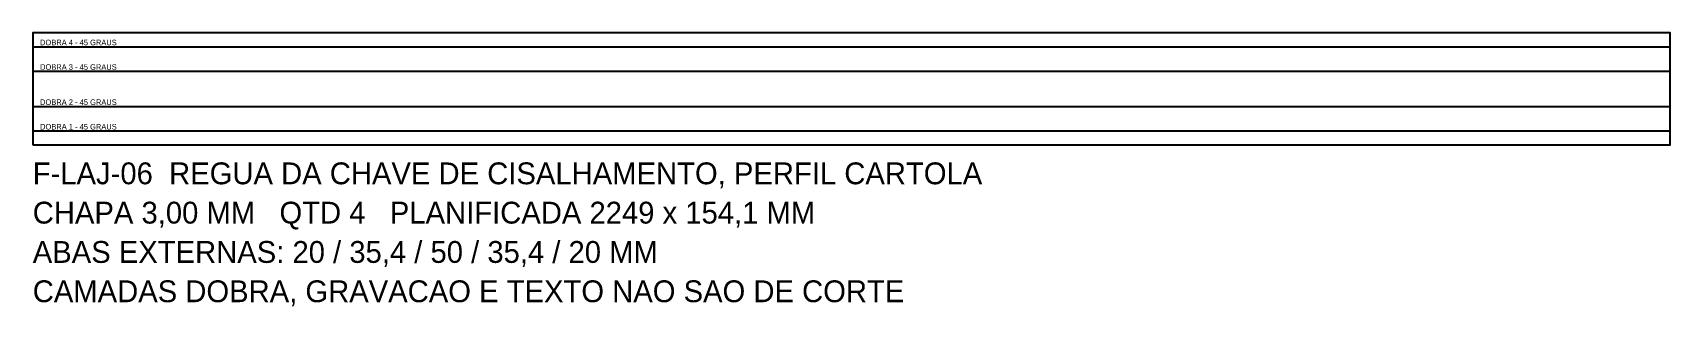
# Model space of a CAD drawing. Header units: millimetres. Extents: x 0 to 2249, y -222 to 154.
import ezdxf

# ---------------------------------------------------------------- set-up
doc = ezdxf.new("R2010")
doc.units = ezdxf.units.MM
doc.linetypes.add('DASHED', pattern=[1.524, 1.27, -0.254])
for name, color, linetype in [('CORTE', 7, 'CONTINUOUS'), ('DOBRA', 2, 'DASHED'), ('TEXTO', 3, 'CONTINUOUS')]:
    doc.layers.add(name, color=color, linetype=linetype)

msp = doc.modelspace()

# ---------------------------------------------------------------- linework, layer by layer
at = {"layer": 'CORTE'}
msp.add_lwpolyline([(0, 0), (2249, 0), (2249, 154.1), (0, 154.1)], close=True, dxfattribs=at)
at = {"layer": 'DOBRA'}
for p, q in [((0, 134.9), (2249, 134.9)), ((0, 101.2), (2249, 101.2)), ((0, 52.9), (2249, 52.9)), ((0, 19.2), (2249, 19.2))]:
    msp.add_line(p, q, dxfattribs=at)

# ---------------------------------------------------------------- texts
at = {"layer": 'TEXTO'}
for s, height, p in [('DOBRA 4 - 45 GRAUS', 7.706, (10, 136.9)), ('DOBRA 3 - 45 GRAUS', 7.706, (10, 103.2)), ('DOBRA 2 - 45 GRAUS', 7.706, (10, 54.9)), ('DOBRA 1 - 45 GRAUS', 7.706, (10, 21.2)), ('F-LAJ-06  REGUA DA CHAVE DE CISALHAMENTO, PERFIL CARTOLA', 30, (0, -54)), ('CHAPA 3,00 MM   QTD 4   PLANIFICADA 2249 x 154,1 MM', 30, (0, -108)), ('ABAS EXTERNAS: 20 / 35,4 / 50 / 35,4 / 20 MM', 30, (0, -162)), ('CAMADAS DOBRA, GRAVACAO E TEXTO NAO SAO DE CORTE', 30, (0, -216))]:
    msp.add_text(s, height=height, dxfattribs=at).set_placement(p)

doc.saveas('drawing.dxf')
